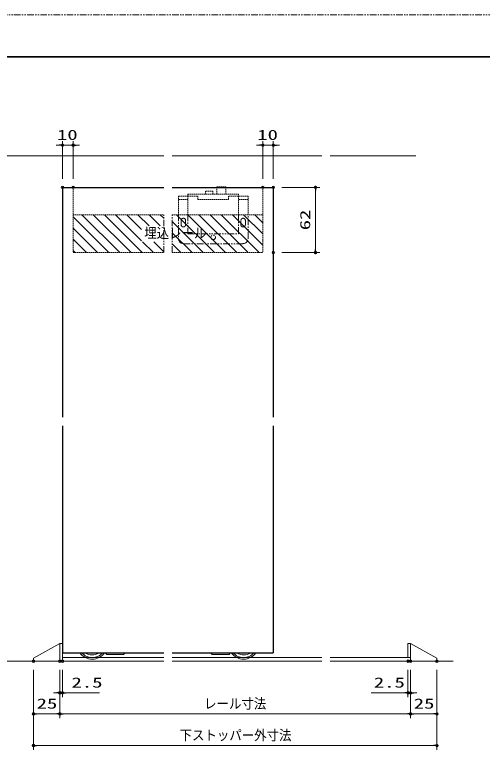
# Model space of a CAD drawing. Units: millimetres, scale not verified. Extents: x -1306 to 1306, y -607 to 607.
# Drawn here: x -681 to -237, y -104 to 594 of the extents above; entities that cross this region are included whole.
import ezdxf
from ezdxf.enums import TextEntityAlignment as Align

# ---------------------------------------------------------------- set-up
doc = ezdxf.new("R2010")
doc.units = ezdxf.units.MM
doc.header["$LTSCALE"] = 5
doc.header["$PDMODE"] = 32
doc.header["$PDSIZE"] = 2.5
doc.linetypes.add('USER1', pattern=[2.5, 1.25, -0.25, 0.25, -0.25, 0.25, -0.25])
doc.linetypes.add('USER2', pattern=[0.375, 0.25, -0.125])
for name, color, linetype, lineweight in [('0-1_線(黄)', 2, 'Continuous', 15), ('0-3_陰線', 1, 'USER1', 9), ('0-A_点線(青)', 4, 'USER2', 9), ('0-B_点線(水)', 4, 'USER2', 9), ('0-D_線(白)', 7, 'Continuous', 30), ('1-0_線(水)', 4, 'Continuous', 9), ('1-1_寸法線', 3, 'Continuous', 13), ('1-2_ハッチング', 6, 'Continuous', 9), ('1-4_DEFPOINTS', 7, 'Continuous', 5), ('1-5_0', 3, 'Continuous', 25), ('1-8_図面枠', 7, 'Continuous', 35)]:
    doc.layers.add(name, color=color, linetype=linetype, lineweight=lineweight)
doc.styles.add('ＭＳ ゴシック', font='')
doc.styles.get('ＭＳ ゴシック').set_extended_font_data('MS Gothic')

# ---------------------------------------------------------------- blocks, each defined once
blk = doc.blocks.new('_DOT')
at = {"layer": '1-5_0'}
blk.add_line((-2.5, 0), (-5, 0), dxfattribs=at)
for points in [[(0, 0), (-2.5, 0), (-2.48, 0.313)], [(0, 0), (-2.48, -0.313), (-2.5, 0)], [(0, 0), (-2.48, 0.313), (-2.421, 0.622)], [(0, 0), (-2.421, -0.622), (-2.48, -0.313)], [(0, 0), (-2.421, 0.622), (-2.324, 0.92)], [(0, 0), (-2.324, -0.92), (-2.421, -0.622)], [(0, 0), (-2.324, 0.92), (-2.191, 1.204)], [(0, 0), (-2.191, -1.204), (-2.324, -0.92)], [(0, 0), (-2.191, 1.204), (-2.023, 1.469)], [(0, 0), (-2.023, -1.469), (-2.191, -1.204)], [(0, 0), (-2.023, 1.469), (-1.822, 1.711)], [(0, 0), (-1.822, -1.711), (-2.023, -1.469)], [(0, 0), (-1.822, 1.711), (-1.594, 1.926)], [(0, 0), (-1.594, -1.926), (-1.822, -1.711)], [(0, 0), (-1.594, 1.926), (-1.34, 2.111)], [(0, 0), (-1.34, -2.111), (-1.594, -1.926)], [(0, 0), (-1.34, 2.111), (-1.064, 2.262)], [(0, 0), (-1.064, -2.262), (-1.34, -2.111)], [(0, 0), (-1.064, 2.262), (-0.773, 2.378)], [(0, 0), (-0.773, -2.378), (-1.064, -2.262)], [(0, 0), (-0.773, 2.378), (-0.468, 2.456)], [(0, 0), (-0.468, -2.456), (-0.773, -2.378)], [(0, 0), (-0.468, 2.456), (-0.157, 2.495)], [(0, 0), (-0.157, -2.495), (-0.468, -2.456)], [(0, 0), (-0.157, 2.495), (0.157, 2.495)], [(0, 0), (0.157, -2.495), (-0.157, -2.495)], [(0, 0), (0.157, 2.495), (0.468, 2.456)], [(0, 0), (0.468, 2.456), (0.773, 2.378)], [(0, 0), (0.773, 2.378), (1.064, 2.262)], [(0, 0), (1.064, 2.262), (1.34, 2.111)], [(0, 0), (1.34, 2.111), (1.594, 1.926)], [(0, 0), (1.594, 1.926), (1.822, 1.711)], [(0, 0), (1.822, 1.711), (2.023, 1.469)], [(0, 0), (2.023, 1.469), (2.191, 1.204)], [(0, 0), (2.191, 1.204), (2.324, 0.92)], [(0, 0), (2.324, 0.92), (2.421, 0.622)], [(0, 0), (2.421, 0.622), (2.48, 0.313)], [(0, 0), (2.48, 0.313), (2.5, 0)], [(0, 0), (0.468, -2.456), (0.157, -2.495)], [(0, 0), (0.773, -2.378), (0.468, -2.456)], [(0, 0), (1.064, -2.262), (0.773, -2.378)], [(0, 0), (1.34, -2.111), (1.064, -2.262)], [(0, 0), (1.594, -1.926), (1.34, -2.111)], [(0, 0), (1.822, -1.711), (1.594, -1.926)], [(0, 0), (2.023, -1.469), (1.822, -1.711)], [(0, 0), (2.191, -1.204), (2.023, -1.469)], [(0, 0), (2.324, -0.92), (2.191, -1.204)], [(0, 0), (2.421, -0.622), (2.324, -0.92)], [(0, 0), (2.48, -0.313), (2.421, -0.622)], [(0, 0), (2.5, 0), (2.48, -0.313)]]:
    blk.add_solid(points, dxfattribs=at)

msp = doc.modelspace()

# ---------------------------------------------------------------- linework, layer by layer
at = {"layer": '0-1_線(黄)'}
for p, q in [((-1235.181, 460.092), (-539.702, 460.092)), ((-531.702, 460.092), (-389.702, 460.092)), ((-381.702, 460.092), (-300.409, 460.092)), ((-1235.181, -19.908), (-539.702, -19.908)), ((-531.702, -19.908), (-389.702, -19.908)), ((-381.702, -19.908), (-265.212, -19.908))]:
    msp.add_line(p, q, dxfattribs=at)
at = {"layer": '0-3_陰線', "color": 4}
msp.add_line((387.036, 594), (-1292.964, 594), dxfattribs=at)
at = {"layer": '0-3_陰線'}
for p, q in [((-539.702, 368.092), (-539.702, 404.092)), ((-531.702, 368.092), (-531.702, 404.092)), ((-525.703, 404.092), (-525.703, 381.592)), ((-523.203, 398.592), (-523.203, 394.592)), ((-518.903, 398.592), (-518.903, 394.592)), ((-466.503, 398.592), (-466.503, 394.592)), ((-462.203, 398.592), (-462.203, 394.592)), ((-459.703, 381.592), (-459.703, 404.092)), ((-520.703, 376.592), (-464.703, 376.592))]:
    msp.add_line(p, q, dxfattribs=at)
msp.add_lwpolyline([(-516.703, 404.092), (-516.703, 386.092), (-468.703, 386.092), (-468.703, 404.092)], dxfattribs=at)
msp.add_circle((-492.703, 382.592), 2.15, dxfattribs=at)
for centre, radius, start, end in [((-521.053, 398.592), 2.15, 0, 180), ((-464.353, 398.592), 2.15, 0, 180), ((-521.053, 394.592), 2.15, 180, 0), ((-464.353, 394.592), 2.15, 180, 0), ((-520.703, 381.592), 5, 180, 270), ((-464.703, 381.592), 5, 270, 0)]:
    msp.add_arc(centre, radius, start, end, dxfattribs=at)
at = {"layer": '0-A_点線(青)'}
for p, q in [((-577.701, -13.408), (-576.701, -12.408)), ((-576.701, -11.908), (-576.701, -12.408)), ((-494.703, -11.908), (-494.703, -12.408)), ((-493.703, -13.408), (-494.703, -12.408))]:
    msp.add_line(p, q, dxfattribs=at)
for points in [[(-593.417, -13.408), (-593.701, -13.408), (-595.201, -11.908)], [(-477.987, -13.408), (-477.703, -13.408), (-476.203, -11.908)]]:
    msp.add_lwpolyline(points, dxfattribs=at)
at = {"layer": '0-B_点線(水)'}
for p, q in [((-625.701, 430.092), (-625.701, 368.092)), ((-493.003, 426.592), (-493.003, 423.592)), ((-489.203, 430.592), (-489.203, 423.592)), ((-445.703, 430.092), (-445.703, 368.092)), ((-525.703, 421.592), (-507.203, 421.592)), ((-525.703, 421.592), (-525.703, 404.092)), ((-516.703, 423.592), (-468.703, 423.592)), ((-516.703, 423.592), (-516.703, 404.092)), ((-507.203, 418.592), (-507.203, 421.592)), ((-459.703, 421.592), (-478.203, 421.592)), ((-478.203, 418.592), (-478.203, 421.592)), ((-468.703, 404.092), (-468.703, 423.592)), ((-459.703, 404.092), (-459.703, 421.592)), ((-525.703, 418.592), (-516.703, 418.592)), ((-507.203, 418.592), (-478.203, 418.592)), ((-459.703, 418.592), (-468.703, 418.592)), ((-625.701, 404.092), (-539.702, 404.092)), ((-531.702, 404.092), (-445.703, 404.092)), ((-625.701, 368.092), (-539.702, 368.092)), ((-531.702, 368.092), (-445.703, 368.092))]:
    msp.add_line(p, q, dxfattribs=at)
for points in [[(-493.003, 426.592), (-500.003, 426.592), (-500.003, 423.592)], [(-489.203, 430.592), (-480.703, 430.592), (-480.703, 423.592)]]:
    msp.add_lwpolyline(points, dxfattribs=at)
at = {"layer": '0-D_線(白)'}
for p, q in [((-635.701, 430.092), (-539.702, 430.092)), ((-635.701, 430.092), (-635.701, 211.777)), ((-531.702, 430.092), (-435.703, 430.092)), ((-435.703, 430.092), (-435.703, 211.777)), ((-635.701, 203.777), (-635.701, 52.275)), ((-635.701, 203.777), (-635.701, -11.908)), ((-435.703, 203.777), (-435.703, -11.908)), ((-635.701, 44.275), (-635.701, -11.908)), ((-635.701, -11.908), (-539.702, -11.908)), ((-531.702, -11.908), (-435.703, -11.908))]:
    msp.add_line(p, q, dxfattribs=at)
at = {"layer": '1-0_線(水)'}
for p, q in [((-638.201, -2.908), (-638.201, -19.908)), ((-635.701, -2.908), (-635.701, -19.908)), ((-307.954, -2.908), (-307.954, -16.408)), ((-305.454, -2.908), (-305.454, -19.908)), ((-577.701, -13.408), (-593.417, -13.408)), ((-493.703, -13.408), (-477.987, -13.408)), ((-663.201, -19.908), (-663.201, -16.908)), ((-663.201, -19.908), (-663.201, -16.908)), ((-539.702, -16.408), (-635.701, -16.408)), ((-389.702, -16.408), (-531.702, -16.408)), ((-305.454, -16.408), (-381.702, -16.408)), ((-280.454, -19.908), (-280.454, -16.908)), ((-280.454, -19.908), (-280.454, -16.932))]:
    msp.add_line(p, q, dxfattribs=at)
for points in [[(-635.701, -2.908), (-638.201, -2.908), (-663.201, -16.908)], [(-307.954, -2.908), (-305.454, -2.908), (-280.454, -16.908)]]:
    msp.add_lwpolyline(points, dxfattribs=at)
for centre, radius, start, end in [((-607.501, -3.408), 14.5, 215.8883, 270), ((-607.501, -3.408), 13, 220.83222, 319.16778), ((-607.701, -3.408), 10.5, 234.04943, 305.95057), ((-607.501, -3.408), 14.5, 270, 324.1117), ((-463.903, -3.408), 14.5, 215.8883, 270), ((-463.903, -3.408), 13, 220.83222, 319.16778), ((-463.703, -3.408), 10.5, 234.04943, 305.95057), ((-463.903, -3.408), 14.5, 270, 324.1117)]:
    msp.add_arc(centre, radius, start, end, dxfattribs=at)
at = {"layer": '1-1_寸法線'}
for p, q in [((-638.701, 470.092), (-641.701, 470.092)), ((-635.701, 438.092), (-635.701, 474.092)), ((-635.701, 470.092), (-625.701, 470.092)), ((-625.701, 438.092), (-625.701, 474.092)), ((-622.701, 470.092), (-619.701, 470.092)), ((-448.703, 470.092), (-451.703, 470.092)), ((-445.703, 438.092), (-445.703, 474.092)), ((-445.703, 470.092), (-435.703, 470.092)), ((-435.703, 438.092), (-435.703, 474.092)), ((-432.703, 470.092), (-429.703, 470.092)), ((-427.703, 430.092), (-391.703, 430.092)), ((-395.703, 427.092), (-395.703, 371.092)), ((-427.703, 368.092), (-391.703, 368.092)), ((-663.201, -27.908), (-663.201, -73.908)), ((-663.201, -27.908), (-663.201, -103.908)), ((-638.201, -27.908), (-638.201, -73.908)), ((-638.201, -27.908), (-638.201, -53.908)), ((-638.201, -27.908), (-638.201, -73.908)), ((-635.701, -27.908), (-635.701, -53.908)), ((-307.954, -27.908), (-307.954, -53.908)), ((-305.454, -27.908), (-305.454, -73.908)), ((-305.454, -27.908), (-305.454, -73.908)), ((-305.454, -27.908), (-305.454, -53.908)), ((-280.454, -27.908), (-280.454, -73.908)), ((-280.454, -27.908), (-280.454, -103.908)), ((-641.201, -49.908), (-644.201, -49.908)), ((-638.201, -49.908), (-635.701, -49.908)), ((-632.701, -49.908), (-600.748, -49.908)), ((-310.954, -49.908), (-342.907, -49.908)), ((-305.454, -49.908), (-307.954, -49.908)), ((-302.454, -49.908), (-299.454, -49.908)), ((-641.201, -69.908), (-660.201, -69.908)), ((-308.454, -69.908), (-635.201, -69.908)), ((-283.454, -69.908), (-302.454, -69.908)), ((-283.454, -99.908), (-660.201, -99.908))]:
    msp.add_line(p, q, dxfattribs=at)
at = {"layer": '1-2_ハッチング'}
for p, q in [((-591.817, 368.092), (-625.701, 401.975)), ((-581.21, 368.092), (-617.21, 404.092)), ((-570.603, 368.092), (-606.603, 404.092)), ((-559.997, 368.092), (-595.997, 404.092)), ((-560.637, 379.338), (-585.39, 404.092)), ((-560.637, 389.945), (-574.784, 404.092)), ((-553.493, 393.407), (-564.177, 404.092)), ((-542.886, 393.407), (-553.57, 404.092)), ((-539.702, 400.829), (-542.964, 404.092)), ((-491.525, 368.092), (-527.525, 404.092)), ((-480.918, 368.092), (-516.918, 404.092)), ((-470.311, 368.092), (-506.311, 404.092)), ((-459.705, 368.092), (-495.705, 404.092)), ((-449.098, 368.092), (-485.098, 404.092)), ((-445.703, 375.303), (-474.492, 404.092)), ((-445.703, 385.909), (-463.885, 404.092)), ((-445.703, 396.516), (-453.278, 404.092)), ((-602.423, 368.092), (-625.701, 391.369)), ((-502.131, 368.092), (-531.702, 397.662)), ((-512.738, 368.092), (-531.702, 387.055)), ((-613.03, 368.092), (-625.701, 380.762)), ((-549.39, 368.092), (-559.706, 378.407)), ((-539.702, 369.01), (-549.099, 378.407)), ((-523.344, 368.092), (-531.702, 376.449)), ((-623.636, 368.092), (-625.701, 370.156))]:
    msp.add_line(p, q, dxfattribs=at)
at = {"layer": '1-4_DEFPOINTS'}
for p in [(-625.701, 470.092), (-435.703, 470.092), (-635.701, 430.092), (-625.701, 430.092), (-445.703, 430.092), (-435.703, 430.092), (-435.703, 430.092), (-435.703, 368.092), (-395.703, 368.092), (-663.201, -19.908), (-638.201, -19.908), (-635.701, -19.908), (-307.954, -19.908), (-305.454, -19.908), (-280.454, -19.908), (-638.201, -49.908), (-307.954, -49.908), (-663.201, -69.908), (-638.201, -69.908), (-305.454, -69.908), (-663.201, -99.908)]:
    msp.add_point(p, dxfattribs=at)
at = {"layer": '1-8_図面枠'}
msp.add_lwpolyline([(-1252.964, -554), (347.036, -554), (347.036, 554), (-1252.964, 554)], close=True, dxfattribs=at)

# ---------------------------------------------------------------- block references
at = {"layer": '1-1_寸法線', "xscale": 0.6, "yscale": 0.6}
for p in [(-635.701, 470.092), (-445.703, 470.092), (-638.201, -49.908), (-307.954, -49.908), (-638.201, -69.908), (-305.454, -69.908), (-280.454, -69.908), (-280.454, -99.908)]:
    msp.add_blockref('_DOT', p, dxfattribs=at)
for p, rotation in [((-625.701, 470.092), 180), ((-435.703, 470.092), 180), ((-395.703, 430.092), 90), ((-395.703, 368.092), 270), ((-635.701, -49.908), 180), ((-305.454, -49.908), 180), ((-663.201, -69.908), 180), ((-638.201, -69.908), 180), ((-305.454, -69.908), 180), ((-663.201, -99.908), 180)]:
    msp.add_blockref('_DOT', p, dxfattribs=dict(at, rotation=rotation))

# ---------------------------------------------------------------- texts
at = {"layer": '1-1_寸法線', "style": 'ＭＳ ゴシック'}
for s, width, p in [('10', 1.5, (-640.939, 472.241)), ('10', 1.5, (-450.941, 472.241)), ('埋込レール', 0.9, (-558.137, 379.057)), ('2.5', 1.5, (-627.129, -47.759)), ('2.5', 1.5, (-340.335, -47.759)), ('25', 1.5, (-660.224, -67.759)), ('レール寸法', 0.9, (-501.35, -67.759)), ('25', 1.5, (-302.478, -67.759)), ('下ストッパー外寸法', 0.9, (-524.6, -97.759))]:
    msp.add_text(s, height=9.604, dxfattribs=dict(at, width=width)).set_placement(p, align=Align.BOTTOM_LEFT)
at = {"layer": '1-1_寸法線', "style": 'ＭＳ ゴシック', "width": 1.5}
msp.add_text('62', height=9.604, rotation=90, dxfattribs=at).set_placement((-397.852, 389.33), align=Align.BOTTOM_LEFT)

doc.saveas('drawing.dxf')
